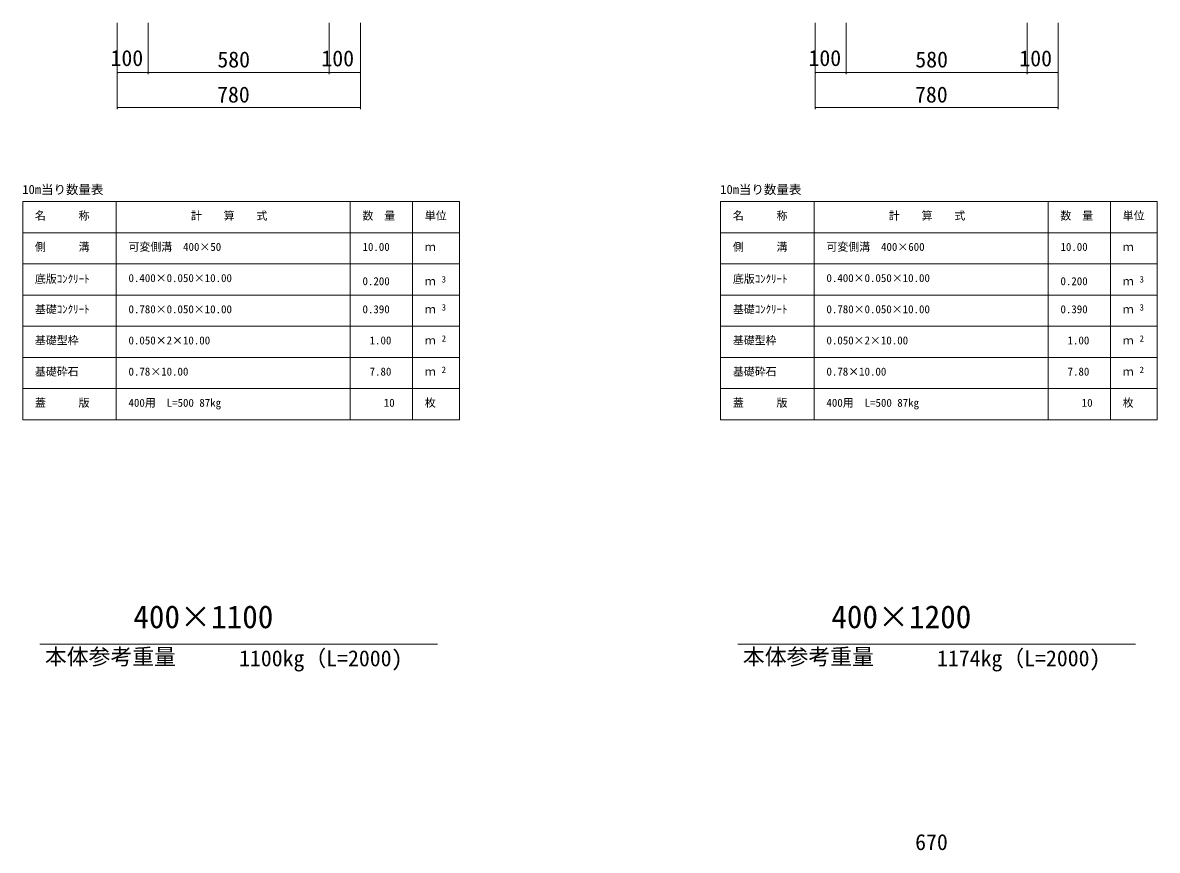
# Model space of a CAD drawing. Units: millimetres on the paper, scale 1:20. Extents: x 0 to 841, y 0 to 594.
# Drawn here: x 202.7 to 384.6, y 331.3 to 464 of the extents above; entities that cross this region are included whole.
import ezdxf
from ezdxf.enums import TextEntityAlignment as Align

# ---------------------------------------------------------------- set-up
doc = ezdxf.new("R2010")
doc.units = ezdxf.units.MM
doc.layers.add('D-STR-DIM（寸法）', color=7, linetype='Continuous', lineweight=18)
doc.layers.add('D-STR-HTXT（旗揚げ）', color=4, linetype='Continuous', lineweight=18)
doc.layers.add('D-STR-TXT（文字）', color=7, linetype='Continuous')
doc.styles.add('ＭＳ ゴシック', font='')
doc.styles.get('ＭＳ ゴシック').set_extended_font_data('MS Gothic')

msp = doc.modelspace()

# ---------------------------------------------------------------- linework, layer by layer
at = {"layer": 'D-STR-DIM（寸法）'}
for p, q in [((217.862, 464.025), (217.862, 450.152)), ((217.862, 464.025), (217.862, 455.775)), ((222.862, 464.025), (222.862, 455.775)), ((222.862, 464.025), (222.862, 455.775)), ((251.862, 464.025), (251.862, 455.775)), ((251.862, 464.025), (251.862, 455.775)), ((256.862, 464.025), (256.862, 450.152)), ((256.862, 464.025), (256.862, 455.775)), ((329.746, 464.025), (329.746, 450.152)), ((329.746, 464.025), (329.746, 455.775)), ((334.746, 464.025), (334.746, 455.775)), ((334.746, 464.025), (334.746, 455.775)), ((363.746, 464.025), (363.746, 455.775)), ((363.746, 464.025), (363.746, 455.775)), ((368.746, 464.025), (368.746, 450.152)), ((368.746, 464.025), (368.746, 455.775)), ((217.862, 456.025), (218.012, 456.05)), ((217.862, 456.025), (217.882, 456.025)), ((218.012, 456), (217.862, 456.025)), ((217.882, 456.025), (222.842, 456.025)), ((222.712, 456.05), (222.862, 456.025)), ((222.862, 456.025), (222.712, 456)), ((222.862, 456.025), (222.842, 456.025)), ((222.862, 456.025), (223.012, 456.05)), ((222.862, 456.025), (222.882, 456.025)), ((223.012, 456), (222.862, 456.025)), ((222.882, 456.025), (251.842, 456.025)), ((251.712, 456.05), (251.862, 456.025)), ((251.862, 456.025), (251.712, 456)), ((251.862, 456.025), (251.842, 456.025)), ((251.862, 456.025), (252.012, 456.05)), ((251.862, 456.025), (251.882, 456.025)), ((252.012, 456), (251.862, 456.025)), ((251.882, 456.025), (256.842, 456.025)), ((256.712, 456.05), (256.862, 456.025)), ((256.862, 456.025), (256.712, 456)), ((256.862, 456.025), (256.842, 456.025)), ((329.746, 456.025), (329.896, 456.05)), ((329.746, 456.025), (329.766, 456.025)), ((329.896, 456), (329.746, 456.025)), ((329.766, 456.025), (334.726, 456.025)), ((334.596, 456.05), (334.746, 456.025)), ((334.746, 456.025), (334.596, 456)), ((334.746, 456.025), (334.726, 456.025)), ((334.746, 456.025), (334.896, 456.05)), ((334.746, 456.025), (334.766, 456.025)), ((334.896, 456), (334.746, 456.025)), ((334.766, 456.025), (363.726, 456.025)), ((363.596, 456.05), (363.746, 456.025)), ((363.746, 456.025), (363.596, 456)), ((363.746, 456.025), (363.726, 456.025)), ((363.746, 456.025), (363.896, 456.05)), ((363.746, 456.025), (363.766, 456.025)), ((363.896, 456), (363.746, 456.025)), ((363.766, 456.025), (368.726, 456.025)), ((368.596, 456.05), (368.746, 456.025)), ((368.746, 456.025), (368.596, 456)), ((368.746, 456.025), (368.726, 456.025)), ((217.862, 450.402), (218.012, 450.427)), ((217.862, 450.402), (217.882, 450.402)), ((218.012, 450.377), (217.862, 450.402)), ((217.882, 450.402), (256.842, 450.402)), ((256.712, 450.427), (256.862, 450.402)), ((256.862, 450.402), (256.712, 450.377)), ((256.862, 450.402), (256.842, 450.402)), ((329.746, 450.402), (329.896, 450.427)), ((329.746, 450.402), (329.766, 450.402)), ((329.896, 450.377), (329.746, 450.402)), ((329.766, 450.402), (368.726, 450.402)), ((368.596, 450.427), (368.746, 450.402)), ((368.746, 450.402), (368.596, 450.377)), ((368.746, 450.402), (368.726, 450.402))]:
    msp.add_line(p, q, dxfattribs=at)
at = {"layer": 'D-STR-HTXT（旗揚げ）'}
for p, q in [((202.735, 435.339), (272.735, 435.339)), ((202.735, 400.339), (202.735, 435.339)), ((217.735, 400.339), (217.735, 435.339)), ((255.235, 400.339), (255.235, 435.339)), ((265.235, 419.339), (265.235, 435.339)), ((265.235, 400.339), (265.235, 435.339)), ((272.735, 400.339), (272.735, 435.339)), ((314.619, 435.339), (384.619, 435.339)), ((314.619, 400.339), (314.619, 435.339)), ((329.619, 400.339), (329.619, 435.339)), ((367.119, 400.339), (367.119, 435.339)), ((377.119, 419.339), (377.119, 435.339)), ((377.119, 400.339), (377.119, 435.339)), ((384.619, 400.339), (384.619, 435.339)), ((202.735, 430.339), (272.735, 430.339)), ((314.619, 430.339), (384.619, 430.339)), ((202.735, 425.339), (272.735, 425.339)), ((314.619, 425.339), (384.619, 425.339)), ((202.735, 420.339), (272.735, 420.339)), ((314.619, 420.339), (384.619, 420.339)), ((202.735, 415.339), (272.735, 415.339)), ((314.619, 415.339), (384.619, 415.339)), ((202.735, 410.339), (272.735, 410.339)), ((314.619, 410.339), (384.619, 410.339)), ((202.735, 405.339), (272.735, 405.339)), ((314.619, 405.339), (384.619, 405.339)), ((202.735, 400.339), (272.735, 400.339)), ((314.619, 400.339), (384.619, 400.339)), ((205.47, 364.366), (269.254, 364.366)), ((317.355, 364.366), (381.138, 364.366))]:
    msp.add_line(p, q, dxfattribs=at)

# ---------------------------------------------------------------- texts
at = {"layer": 'D-STR-DIM（寸法）', "style": 'ＭＳ ゴシック'}
for s, p in [('100', (216.817, 456.304)), ('580', (233.942, 456.075)), ('100', (250.618, 456.254)), ('100', (328.702, 456.304)), ('580', (345.826, 456.075)), ('100', (362.503, 456.254)), ('780', (233.897, 450.452)), ('780', (345.782, 450.452)), ('670', (345.8, 330.564))]:
    msp.add_text(s, height=2.566, dxfattribs=at).set_placement(p, align=Align.BOTTOM_LEFT)
at = {"layer": 'D-STR-TXT（文字）', "style": 'ＭＳ ゴシック'}
for s, height, p in [('10m当り数量表', 1.466, (202.68, 436.102)), ('10m当り数量表', 1.466, (314.564, 436.102)), ('名\u3000\u3000\u3000称', 1.283, (204.696, 432.041)), ('計\u3000\u3000算\u3000\u3000式', 1.283, (229.7, 432.041)), ('数\u3000量', 1.283, (257.196, 432.041)), ('単位', 1.283, (267.196, 432.041)), ('名\u3000\u3000\u3000称', 1.283, (316.58, 432.041)), ('計\u3000\u3000算\u3000\u3000式', 1.283, (341.584, 432.041)), ('数\u3000量', 1.283, (369.08, 432.041)), ('単位', 1.283, (379.08, 432.041)), ('側\u3000\u3000\u3000溝', 1.283, (204.696, 427.041)), ('可変側溝\u3000400×50', 1.283, (219.696, 427.041)), ('10.00', 1.283, (257.209, 427.041)), ('ｍ', 1.283, (267.196, 427.041)), ('側\u3000\u3000\u3000溝', 1.283, (316.58, 427.041)), ('可変側溝\u3000400×600', 1.283, (331.58, 427.041)), ('10.00', 1.283, (369.094, 427.041)), ('ｍ', 1.283, (379.08, 427.041)), ('底版ｺﾝｸﾘｰﾄ', 1.283, (204.696, 421.908)), ('0.400×0.050×10.00', 1.283, (219.696, 422.041)), ('0.200', 1.283, (257.209, 421.541)), ('ｍ', 1.283, (267.196, 421.541)), ('3', 1.026, (269.897, 422.043)), ('底版ｺﾝｸﾘｰﾄ', 1.283, (316.58, 421.908)), ('0.400×0.050×10.00', 1.283, (331.58, 422.041)), ('0.200', 1.283, (369.094, 421.541)), ('ｍ', 1.283, (379.08, 421.541)), ('3', 1.026, (381.781, 422.043)), ('基礎ｺﾝｸﾘｰﾄ', 1.283, (204.696, 417.041)), ('0.780×0.050×10.00', 1.283, (219.696, 417.041)), ('0.390', 1.283, (257.209, 417.041)), ('ｍ', 1.283, (267.196, 417.041)), ('3', 1.026, (269.897, 417.543)), ('基礎ｺﾝｸﾘｰﾄ', 1.283, (316.58, 417.041)), ('0.780×0.050×10.00', 1.283, (331.58, 417.041)), ('0.390', 1.283, (369.094, 417.041)), ('ｍ', 1.283, (379.08, 417.041)), ('3', 1.026, (381.781, 417.543)), ('基礎型枠', 1.283, (204.696, 412.041)), ('0.050×2×10.00', 1.283, (219.696, 412.041)), ('1.00', 1.283, (258.346, 412.041)), ('ｍ', 1.283, (267.196, 412.041)), ('2', 1.026, (269.897, 412.543)), ('基礎型枠', 1.283, (316.58, 412.041)), ('0.050×2×10.00', 1.283, (331.58, 412.041)), ('1.00', 1.283, (370.231, 412.041)), ('ｍ', 1.283, (379.08, 412.041)), ('2', 1.026, (381.781, 412.543)), ('基礎砕石', 1.283, (204.696, 407.041)), ('0.78×10.00', 1.283, (219.696, 407.041)), ('7.80', 1.283, (258.346, 407.041)), ('ｍ', 1.283, (267.196, 407.041)), ('2', 1.026, (269.897, 407.543)), ('基礎砕石', 1.283, (316.58, 407.041)), ('0.78×10.00', 1.283, (331.58, 407.041)), ('7.80', 1.283, (370.231, 407.041)), ('ｍ', 1.283, (379.08, 407.041)), ('2', 1.026, (381.781, 407.543)), ('蓋\u3000\u3000\u3000版', 1.283, (204.696, 402.041)), ('枚', 1.283, (267.196, 402.041)), ('蓋\u3000\u3000\u3000版', 1.283, (316.58, 402.041)), ('枚', 1.283, (379.08, 402.041)), ('400用\u3000L=500 87kg', 1.283, (219.696, 402.041)), ('10', 1.283, (260.62, 402.041)), ('400用\u3000L=500 87kg', 1.283, (331.58, 402.041)), ('10', 1.283, (372.505, 402.041)), ('400×1100', 3.666, (220.472, 365.815)), ('400×1200', 3.666, (332.356, 365.815)), ('本体参考重量', 2.566, (206.301, 360.3)), ('1100kg（L=2000)', 2.566, (237.421, 360.036)), ('本体参考重量', 2.566, (318.185, 360.3)), ('1174kg（L=2000)', 2.566, (349.305, 360.036))]:
    msp.add_text(s, height=height, dxfattribs=at).set_placement(p, align=Align.BOTTOM_LEFT)

doc.saveas('drawing.dxf')
